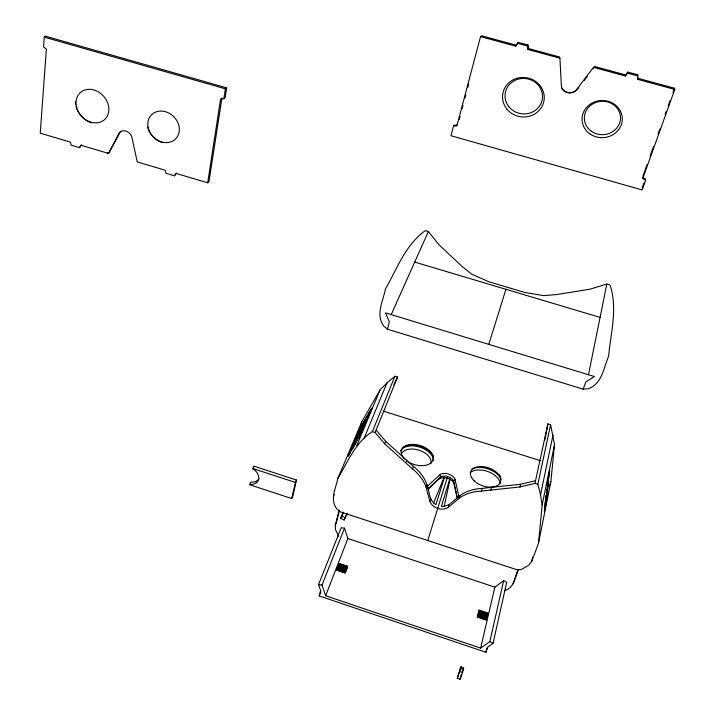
<?xml version="1.0" encoding="UTF-8"?>
<svg xmlns="http://www.w3.org/2000/svg" width="715" height="715" viewBox="0 0 715 715"><rect width="100%" height="100%" fill="white"/><g stroke="black" fill="none" stroke-linecap="round" stroke-linejoin="round"><path stroke-width="1.07" d="M355.31 442.46L355.31 443.112L355.909 441.039L352.995 447.018M545.125 506.309C545.366 503.896 544.24 511.949 544.964 507.158M79.517 147.621L80.822 145.208L108.573 153.43L119.03 133.312A7.606 6.301 45.5 0 1 125.903 131.059A7.606 6.301 45.5 0 1 131.846 137.083L137.253 161.93L165.263 170.233L165.969 173.271L174.505 175.801L175.944 173.396L207.681 182.799L220.631 98.911L223.831 98.688L225.136 97.723L226.682 87.873L45.152 36.09L44.285 37.135L43.57 47.029L46.404 48.96L40.228 133.169L70.365 142.106L71.169 145.145L79.517 147.621L81.537 144.922M545.313 503.056L545.447 501.885L545.295 502.43M545.554 500.965L545.161 503.852M545.822 497.783L545.903 497.399M546.037 496.165L546.108 495.665M546.707 492.653L546.653 494.869L547.449 490.928M544.875 506.721C544.455 510.832 545.375 503.583 545.009 505.371L545.482 502.86L545.188 504.835M538.484 543.346L542.158 504.969L554.536 444.578L550.586 424.701L547.878 423.861L534.963 483.385L519.993 486.96L481.436 491.071A42.426 32.47 16.6 0 0 459.414 498.078L448.216 507.346A11.163 8.634 18.8 0 1 429.885 501.34L426.131 487.317A41.229 31.853 21.4 0 0 412.501 468.96L384.688 443.8L375.116 432.539L372.363 431.663C355.203 442.397 347.991 461.72 337.9 478.281C335.818 488.408 329.472 499.705 337.033 509.143L340.465 511.877L516.731 569.676L521.235 569.515L528.734 565.359L531.728 561.347L538.484 543.346L550.863 481.713L554.536 444.578M544.615 509.393L544.374 511.922L544.946 508.294L544.58 509.795M545.402 501.313L545.786 498.435M545.706 498.167L545.992 496.38M545.777 497.425L546.028 496.067M545.634 500.348L545.67 499.597M545.938 497.202L546.063 495.844M545.465 502.082L545.599 500.545M545.179 506.032L545 507.337L545.143 506.363M546.957 497.479L547.082 495.486L545.322 506.899L547.35 493.609L546.564 500.858L546.85 498.346M546.626 492.429L548.414 481.633L547.654 490.213M547.064 489.587L546.412 496.719L548.226 483.51L547.216 488.47M545.018 506.712L545.125 506.023M221.945 97.946L208.968 181.735L207.681 182.799M223.831 98.688L225.368 88.821L226.682 87.873M545.617 499.481L545.777 498.471M544.821 440.181L547.878 423.861M642.785 178.41L674.772 89.447L637.673 79.356L637.709 74.807L627.833 72.126L625.321 75.996L593.459 67.326L576.245 90.054A8.41 7.919 -0.9 0 1 567.352 92.664A8.41 7.919 -0.9 0 1 561.373 85.961L559.925 58.21L558.799 56.771L528.206 48.459L527.902 44.991L518.259 42.373L515.738 46.189L480.551 36.617L456.867 125.929L453.498 126.126L450.959 135.725L642.168 189.94L645.618 180.386L645.422 179.054L642.597 177.079L642.785 178.41L645.618 180.386M637.673 79.356L637.709 74.807M588.472 374.74L606.829 284.07L610.056 285.017C617.832 308.442 610.78 332.609 608.599 356.32C603.487 368.019 602.182 383.884 588.239 388.719L583.163 389.157L387.467 329.186L383.705 326.076C375.339 314.466 383.124 301.087 385.457 288.905C397.218 268.438 405.45 244.914 425.309 230.596L428.374 231.508L438.813 244.602L461.979 266.355L471.703 274.185L488.801 281.737L524.783 292.462L543.758 295.635L556.726 294.526L589.795 289.235L606.829 284.07M249.571 484.707L249.624 484.43A10.68 8.097 27.6 0 0 258.669 479.086A10.68 8.097 27.6 0 0 252.788 468.843L254.057 466.225L296.51 480.06L292.837 496.139L291.729 498.543L249.571 484.707L250.831 482.071A10.654 8.088 27.6 0 0 259.071 478.719M254.057 466.225L252.788 468.843M531.728 561.347L532.621 556.994M547.476 484.993L547.252 486.066L549.683 470.577L548.083 481.722L548.557 476.896L547.994 479.64M542.158 504.969L540.522 494.843L553.061 434.827M625.321 75.996L627.833 72.126M540.522 494.843L537.841 484.305L550.586 424.701M449.753 479.059L441.378 506.381L444.185 506.399L450.093 479.211M504.844 590.465C514.237 588.025 514.487 577.657 517.785 570.311M493.055 643.33L506.703 582.278L503.664 580.66L494.869 587.131L480.632 648.103L325.62 595.765L321.991 585.12L344.505 528.206L341.234 527.733L318.55 584.575L320.597 590.545L319.203 595.944L485.923 652.268L487.88 646.959L493.055 643.33L489.847 641.614L480.632 648.103M489.847 641.614L503.664 580.66M291.729 498.543L295.402 482.446L296.51 480.06M485.923 652.268L486.906 647.978M519.993 486.96L520.618 484.27L535.544 480.695M485.235 619.011L486.37 614.176L487.335 614.498L485.977 620.307M487.845 613.104L486.254 619.869L485.279 619.539L486.87 612.773L487.845 613.104L487.335 614.498M483.063 619.324L484.94 612.129L485.905 612.451L484.305 619.217L483.331 618.886L484.94 612.129M484.028 619.655L485.905 612.451M483 611.486L481.383 618.234L482.357 618.564L483.966 611.808L483 611.486L481.115 618.681M482.089 619.002L483.966 611.808M480.14 618.35L482.035 611.164L481.07 610.842L479.408 617.063M482.035 611.164L480.417 617.912L479.443 617.59L481.07 610.842M478.201 617.706L480.096 610.521L479.13 610.19L477.227 617.376M480.096 610.521L478.469 617.26L477.495 616.938L479.13 610.19M462.525 672.529L463.686 667.792L462.9 667.524L462.623 668.668L461.345 668.23L461.631 667.086L460.844 666.818L457.278 678.276L460.12 679.25L462.525 672.529L459.674 671.564L460.844 666.818M460.12 679.25L461.282 674.495M338.651 536.348L335.442 529.547L335.317 525.176L339.178 510.117M360.494 426.944L361.835 421.716L380.049 389.907L386.949 382.954L394.921 376.242L397.513 377.046L375.116 432.539M336.559 521.727L339.312 510.975M387.467 329.186L389.335 321.929L385.537 312.893L594.406 376.546L585.808 381.971L583.163 389.157M490.776 489.981L491.473 487.308L520.618 484.27M336.649 570.364L339.133 563.492L340.072 563.804L337.945 569.766M338.535 570.99L341.01 564.117L341.949 564.43L339.482 571.312M459.227 119.566L460.085 116.339M462.078 108.823L462.936 105.597M464.929 98.071L465.787 94.854M467.789 87.328L468.638 84.102M340.42 571.625L342.887 564.743L343.835 565.056L341.368 571.937M345.327 567.102L345.711 565.681L344.773 565.368L344.389 566.789L345.327 567.102L343.254 572.572M347.204 567.728L347.588 566.307L346.65 565.994L346.266 567.415L347.204 567.728L345.139 573.198M481.436 491.071L482.16 488.408L491.473 487.308M459.414 498.078L460.192 495.415A42.31 32.434 16.5 0 1 482.16 488.408M448.216 507.346L449.011 504.674L460.192 495.415M447.322 477.477L427.758 540.504M444.453 477.343L435.927 504.593C428.759 500.732 429.59 491.303 426.989 484.69A41.121 31.818 21.3 0 0 413.404 466.377L385.671 441.271L376.126 430.037M488.801 344.362L505.934 289.307M429.885 501.34L430.734 498.695M426.131 487.317L426.989 484.69M412.501 468.96L413.404 466.377M457.278 678.276L459.674 671.564M460.603 669.964L461.631 667.086M405.798 462.766L406.719 460.192M462.31 671.626L463.686 667.792M642.973 176.033L647.102 164.539M650.105 156.174L653.483 146.772M657.988 134.223L659.874 128.995M665.129 114.364L666.255 111.227M668.132 105.999L670.009 100.779M673.012 92.414L674.513 88.231L637.878 78.275M642.329 187.634L644.045 182.87M513.191 583.806L518.33 569.882M549.343 485.843L550.863 481.713M344.192 572.885L346.65 565.994M347.588 566.307L345.175 572.688L344.228 572.375M342.306 572.25L344.773 565.368M345.711 565.681L343.28 572.063L342.342 571.741M342.887 564.743L340.447 571.115L341.395 571.428L343.835 565.056M341.01 564.117L338.561 570.481L339.509 570.793L341.949 564.43M339.133 563.492L336.676 569.846L337.614 570.168L340.072 563.804M325.62 595.765L347.856 538.529L344.505 528.206M384.688 443.8L385.671 441.271M319.203 595.944L320.847 591.788M343.343 512.146L340.572 518.357L344.121 519.975L346.891 513.754M335.317 525.176L336.282 522.799M433.648 502.949L444.087 477.254M558.71 56.744L559.925 58.21L527.795 49.469L528.206 48.459M372.363 431.663L394.921 376.242M527.795 49.469L527.902 44.991M363.998 438.51L386.949 382.954M370.996 409.883L370.281 411.268L371.737 408.104L370.013 411.107M361.62 432.477L361.924 431.744L357.303 439.966L357.607 439.233M364.346 425.97L364.641 425.246L360.038 433.442L360.342 432.718M370.942 410.115L368.743 414.03M356.785 445.624L380.049 389.907M363.962 422.279L361.799 426.131L363.39 423.021L363.113 423.495M364.999 420.089L367.001 416.398M360.003 432.11L360.297 431.413L357.357 436.713L357.643 436.016M362.005 427.722L361.406 429.161L362.88 426.015L358.948 433.04L359.252 432.325M333.315 496.559L334.164 494.521M366.625 417.399L366.84 416.791L364.632 421.198L368.636 413.958M367.483 415.522L368.77 413.27M359.886 434.398L360.235 433.567L358.331 437.741L363.283 428.285L359.207 436.025L362.058 430.832M362.112 429.089L365.124 423.512L364.57 424.817M368.145 414.95L367.859 415.621L369.423 412.287M368.359 414.441L369.396 412.126L369.101 412.841M359.162 436.749L358.438 438.465L359.752 435.721M362.192 429.501L362.746 428.178M362.782 428.491L363.336 427.168M348.348 455.035L348.053 455.723L352.567 447.706L352.281 448.385M353.934 441.798L353.63 442.514L356.892 436.659M351.44 447.912L351.717 447.268M358.421 431.279L359.913 428.741M349.707 452.381L353.541 445.177L348.866 454.025L352.701 447.188L352.423 447.849M351.574 447.965L355.248 441.128M354.863 440.181L356.329 437.08L355.427 439.216M359.556 429.366L358.59 431.377C360.646 428.07 356.499 435.605 358.858 430.939M353.192 444.703L353.407 444.194L351.592 447.34L356.079 439.368L353.764 443.711L353.979 443.202M359.368 430.037L360.324 427.936L360.056 428.41M360.601 427.499L361.71 425.568L360.405 428.508L361.298 426.381M354.256 443.13L350.556 450.012L354.443 443.086M352.817 446.884L353.085 446.24M363.068 423.2L364.766 420.241L363.738 422.511M362.335 425.943L362.559 425.407M337.9 478.281L361.835 421.716M515.738 46.189L518.259 42.373M391.212 314.618L428.374 231.508M393.822 384.956L397.513 377.046M340.572 518.357L343.289 512.601M344.121 519.975L347.311 513.254M365.177 420.08C364.444 421.752 366.062 418.284 365.347 419.928M358.519 434.693L356.454 438.849L358.867 434.077M108.573 153.43L120.129 132.23A7.597 6.301 45.6 0 1 120.898 131.265M362.344 424.424L362.612 423.95L361.048 427.49L361.325 427.016M359.171 430.278L359.779 429.054M370.039 411.438L368.886 413.69M370.674 410.33L369.637 412.385L370.004 411.742M362.988 423.968L364.015 422.029M357.75 434.094L355.811 437.464L358.608 432.405L356.365 437.366L356.928 436.391M176.462 173.048L174.505 175.801M576.245 90.054L578.882 87.498M584.173 80.518L587.48 76.148M593.432 68.291L594.755 66.549L625.553 74.923M428.169 489.158L440.637 477.155A7.365 4.496 18.1 0 1 447.912 476.592A7.365 4.496 18.1 0 1 453.56 481.293L457.216 497.542M455.071 479.515L453.56 481.293L457.287 498.239L458.824 496.451L455.071 479.515A8.589 5.237 18.1 0 0 448.475 474.045A8.589 5.237 18.1 0 0 439.993 474.689L427.356 486.316L428.097 488.837L440.637 477.155L439.993 474.689M453.498 126.126L454.436 125.134L456.957 124.991M119.03 133.312L120.129 132.23M480.551 36.617L481.481 35.75L516.167 45.179M593.459 67.326L594.755 66.549M449.011 504.674L444.185 506.399M107.295 153.046L109.681 152.322M318.55 584.575L321.991 585.12M517.83 43.374L527.491 46.001M627.609 73.198L637.503 75.879M44.285 37.135L225.368 88.821M414.7 262.092L600.082 317.389M383.338 411.143L540.451 460.71M534.963 483.385L537.841 484.305M252.851 468.566L295.402 482.446M347.856 538.529L494.869 587.131M338.767 564.913L339.697 565.225M340.635 565.538L341.573 565.851M342.512 566.164L343.45 566.477M478.639 611.593L479.604 611.915M480.569 612.237L481.535 612.567M482.5 612.889L483.465 613.211M484.43 613.533L485.405 613.854M341.529 515.989L345.068 517.589M674.513 88.231L674.772 89.447M577.559 89.241A9.787 9.224 -1.1 0 1 561.4 87.9M404.565 459.003A16.525 9.974 16.8 0 1 413.538 444.364A16.525 9.974 16.8 0 1 432.941 460.031A16.525 9.974 16.8 0 1 407.595 461.452M402.348 447.599A18.34 11.091 16.8 0 1 419.75 446.455A18.34 11.091 16.8 0 1 433.701 456.992M471.864 469.183A17.518 10.511 19.2 0 1 488.265 468.924A17.518 10.511 19.2 0 1 501.117 479.229M498.972 474.733A18.617 11.172 19.2 0 1 500.303 476.253M470.255 472.669A16.731 10.064 19.2 0 1 487.621 471.435A16.731 10.064 19.2 0 1 500.259 483.269M400.579 450.825A17.258 10.439 16.8 0 1 419.392 447.009A17.258 10.439 16.8 0 1 433.353 460.478M439.144 478.925A8.571 5.255 18.2 0 1 447.617 478.272A8.571 5.255 18.2 0 1 454.186 483.751M401.598 453.48A15.515 9.402 16.8 0 1 419.812 450.45A15.515 9.402 16.8 0 1 430.761 463.785M163.109 142.696A18.903 15.98 45.3 0 1 147.612 126.948M91.663 122.81A20.118 16.552 48.1 0 1 76.04 106.428M75.629 104.488A20.118 16.552 48.1 0 1 75.388 101.593M359.904 430.886L362.308 426.355L359.904 430.886M545.482 500.5L545.751 498.82L545.482 500.5M356.651 439.242L359.404 434.059L356.651 439.242M348.196 456.063L350.77 451.228L348.196 456.063M544.714 509.348L544.624 510.278L544.866 508.848L544.714 509.348M368.279 414.343L367.126 416.523L368.279 414.343M367.456 415.844L367.984 414.888L367.456 415.844M361.71 427.543L360.548 429.769L361.71 427.543M357.384 437.803L358.769 435.31L357.384 437.803M350.127 452.47L348.849 454.928L350.127 452.47M358.358 432.003L359.002 430.832L358.358 432.003M366.402 420.813L361.245 430.796L366.402 420.813M369.816 412.805L366.554 420.223L369.816 412.805M359.788 432.611L359.493 433.308L361.781 428.768L359.788 432.611M363.354 424.165L360.387 429.501L363.354 424.165M357.992 437.428L356.204 441.682L358.572 436.427L357.992 437.428M364.087 422.78L362.46 426.649L364.659 421.787L364.087 422.78M356.186 442.138L352.057 449.494L356.186 442.138M365.553 420.331L365.258 421.037L367.036 417.944L365.159 422.413L367.912 416.237L365.553 420.331M359.395 430.948L356.669 437.41L359.958 429.965L359.395 430.948M356.222 438.93L352.343 445.668L356.222 438.93M509.16 107.044A18.778 17.732 8.9 0 0 541.264 102.889A18.778 17.732 8.9 0 0 520.931 78.579A18.778 17.732 8.9 0 0 509.16 107.044M507.105 109.306A20.896 19.725 9.1 0 0 542.837 104.721A20.896 19.725 9.1 0 0 520.225 77.64A20.896 19.725 9.1 0 0 507.105 109.306M591.332 131.238A18.098 16.704 -2.2 0 0 620.343 120.138A18.098 16.704 -2.2 0 0 595.577 102.549A18.098 16.704 -2.2 0 0 591.332 131.238M589.812 133.83A20.145 18.59 -2.1 0 0 622.122 121.505A20.145 18.59 -2.1 0 0 594.567 101.905A20.145 18.59 -2.1 0 0 589.812 133.83M474.197 480.891A15.784 9.456 19.1 0 0 500.044 483.009A15.784 9.456 19.1 0 0 482.536 466.582A15.784 9.456 19.1 0 0 474.197 480.891M76.55 107.116A18.143 14.908 48.1 0 0 103.988 120.084A18.143 14.908 48.1 0 0 96.811 91.082A18.143 14.908 48.1 0 0 76.55 107.116M148.202 127.726A17.044 14.398 45.2 0 0 174.29 140.06A17.044 14.398 45.2 0 0 168.231 112.755A17.044 14.398 45.2 0 0 148.202 127.726"/></g></svg>
